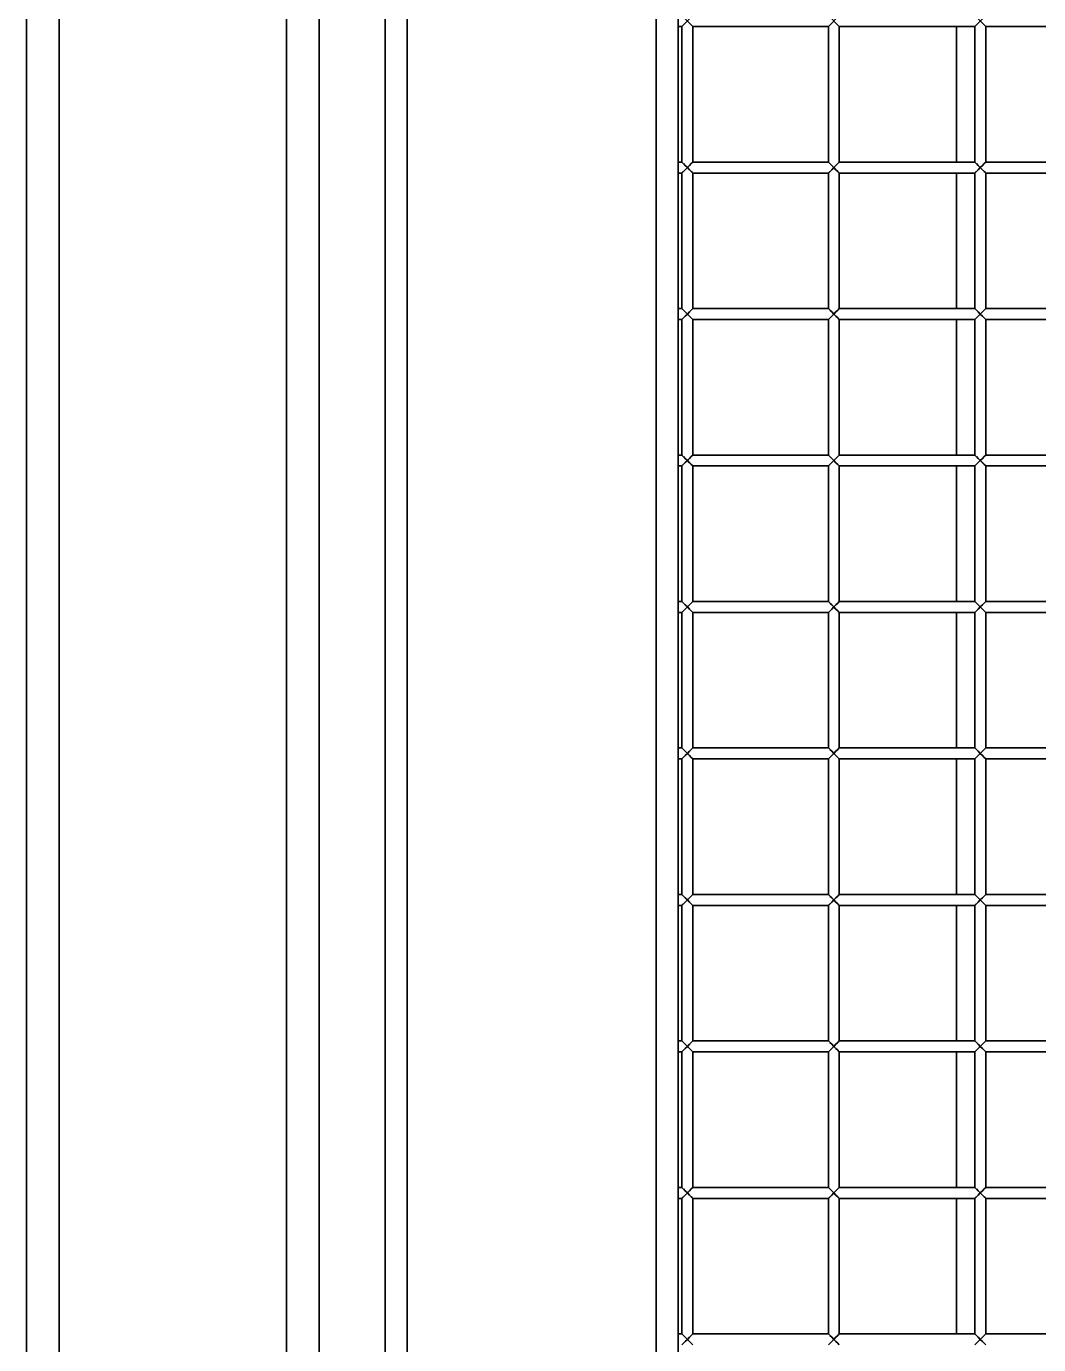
# Model space of a CAD drawing. Header units: millimetres. Extents: x 32496 to 166256, y 3504 to 23939.
# Drawn here: x 46714.6 to 46991.1, y 11364.1 to 11724.1 of the extents above; entities that cross this region are included whole.
import ezdxf

# ---------------------------------------------------------------- set-up
doc = ezdxf.new("R2010")
doc.units = ezdxf.units.MM
doc.layers.get('0').update_dxf_attribs({"lineweight": 35})

msp = doc.modelspace()

# ---------------------------------------------------------------- linework, layer by layer
at = {"linetype": 'Continuous'}
for p, q in [((46714.64, 13396.575), (46714.64, 10877.575)), ((46723.64, 13396.575), (46723.64, 10877.575)), ((46886.64, 11115.694), (46886.64, 11758.457)), ((46892.64, 11759.435), (46892.64, 11134.075)), ((46785.64, 11749.575), (46785.64, 11124.575)), ((46794.64, 11749.575), (46794.64, 11124.575)), ((46812.64, 11124.575), (46812.64, 11749.575)), ((46818.64, 11749.575), (46818.64, 11124.575)), ((46893.64, 11727.075), (46896.64, 11724.075)), ((46893.64, 11724.075), (46896.64, 11727.075)), ((46933.64, 11727.075), (46936.64, 11724.075)), ((46933.64, 11724.075), (46936.64, 11727.075)), ((46973.64, 11727.075), (46976.64, 11724.075)), ((46973.64, 11724.075), (46976.64, 11727.075)), ((46892.64, 11724.075), (46893.64, 11724.075)), ((46893.64, 11724.075), (46893.64, 11687.075)), ((46896.64, 11724.075), (46933.64, 11724.075)), ((46896.64, 11724.075), (46896.64, 11687.075)), ((46933.64, 11724.075), (46933.64, 11687.075)), ((46936.64, 11724.075), (46973.64, 11724.075)), ((46936.64, 11724.075), (46936.64, 11687.075)), ((46968.64, 11687.075), (46968.64, 11724.075)), ((46973.64, 11724.075), (46973.64, 11687.075)), ((46976.64, 11724.075), (47013.64, 11724.075)), ((46976.64, 11724.075), (46976.64, 11687.075)), ((46892.64, 11687.075), (46893.64, 11687.075)), ((46893.64, 11687.075), (46896.64, 11684.075)), ((46893.64, 11684.075), (46896.64, 11687.075)), ((46896.64, 11687.075), (46896.209, 11686.645)), ((46896.64, 11687.075), (46933.64, 11687.075)), ((46933.64, 11687.075), (46936.64, 11684.075)), ((46933.64, 11684.075), (46936.64, 11687.075)), ((46936.64, 11687.075), (46936.209, 11686.645)), ((46936.64, 11687.075), (46973.64, 11687.075)), ((46973.64, 11687.075), (46976.64, 11684.075)), ((46973.64, 11684.075), (46976.64, 11687.075)), ((46976.64, 11687.075), (46976.209, 11686.645)), ((46976.64, 11687.075), (47013.64, 11687.075)), ((46892.64, 11684.075), (46893.64, 11684.075)), ((46893.64, 11684.075), (46893.64, 11647.075)), ((46893.756, 11684.192), (46894.55, 11684.986)), ((46894.55, 11684.986), (46895.14, 11685.575)), ((46896.64, 11684.075), (46933.64, 11684.075)), ((46896.64, 11684.075), (46896.64, 11647.075)), ((46933.64, 11684.075), (46933.64, 11647.075)), ((46933.756, 11684.192), (46934.55, 11684.986)), ((46934.55, 11684.986), (46935.14, 11685.575)), ((46936.64, 11684.075), (46973.64, 11684.075)), ((46936.64, 11684.075), (46936.64, 11647.075)), ((46968.64, 11647.075), (46968.64, 11684.075)), ((46973.64, 11684.075), (46973.64, 11647.075)), ((46973.756, 11684.192), (46974.55, 11684.986)), ((46974.55, 11684.986), (46975.14, 11685.575)), ((46976.64, 11684.075), (47013.64, 11684.075)), ((46976.64, 11684.075), (46976.64, 11647.075)), ((46892.64, 11647.075), (46893.64, 11647.075)), ((46893.64, 11647.075), (46896.64, 11644.075)), ((46893.64, 11644.075), (46896.64, 11647.075)), ((46896.64, 11647.075), (46896.209, 11646.645)), ((46896.64, 11647.075), (46933.64, 11647.075)), ((46933.64, 11647.075), (46936.64, 11644.075)), ((46933.64, 11644.075), (46936.64, 11647.075)), ((46936.64, 11647.075), (46936.209, 11646.645)), ((46936.64, 11647.075), (46973.64, 11647.075)), ((46973.64, 11647.075), (46976.64, 11644.075)), ((46973.64, 11644.075), (46976.64, 11647.075)), ((46976.64, 11647.075), (46976.209, 11646.645)), ((46976.64, 11647.075), (47013.64, 11647.075)), ((46892.64, 11644.075), (46893.64, 11644.075)), ((46893.64, 11644.075), (46893.64, 11607.075)), ((46893.756, 11644.192), (46894.55, 11644.986)), ((46894.55, 11644.986), (46895.14, 11645.575)), ((46896.64, 11644.075), (46933.64, 11644.075)), ((46896.64, 11644.075), (46896.64, 11607.075)), ((46933.64, 11644.075), (46933.64, 11607.075)), ((46933.756, 11644.192), (46934.55, 11644.986)), ((46934.55, 11644.986), (46935.14, 11645.575)), ((46936.64, 11644.075), (46973.64, 11644.075)), ((46936.64, 11644.075), (46936.64, 11607.075)), ((46968.64, 11607.075), (46968.64, 11644.075)), ((46973.64, 11644.075), (46973.64, 11607.075)), ((46973.756, 11644.192), (46974.55, 11644.986)), ((46974.55, 11644.986), (46975.14, 11645.575)), ((46976.64, 11644.075), (47013.64, 11644.075)), ((46976.64, 11644.075), (46976.64, 11607.075)), ((46892.64, 11607.075), (46893.64, 11607.075)), ((46893.64, 11607.075), (46896.64, 11604.075)), ((46893.64, 11604.075), (46896.64, 11607.075)), ((46896.64, 11607.075), (46896.209, 11606.645)), ((46896.64, 11607.075), (46933.64, 11607.075)), ((46933.64, 11607.075), (46936.64, 11604.075)), ((46933.64, 11604.075), (46936.64, 11607.075)), ((46936.64, 11607.075), (46936.209, 11606.645)), ((46936.64, 11607.075), (46973.64, 11607.075)), ((46973.64, 11607.075), (46976.64, 11604.075)), ((46973.64, 11604.075), (46976.64, 11607.075)), ((46976.64, 11607.075), (46976.209, 11606.645)), ((46976.64, 11607.075), (47013.64, 11607.075)), ((46892.64, 11604.075), (46893.64, 11604.075)), ((46893.64, 11604.075), (46893.64, 11567.075)), ((46893.756, 11604.192), (46894.55, 11604.986)), ((46894.55, 11604.986), (46895.14, 11605.575)), ((46896.64, 11604.075), (46933.64, 11604.075)), ((46896.64, 11604.075), (46896.64, 11567.075)), ((46933.64, 11604.075), (46933.64, 11567.075)), ((46933.756, 11604.192), (46934.55, 11604.986)), ((46934.55, 11604.986), (46935.14, 11605.575)), ((46936.64, 11604.075), (46973.64, 11604.075)), ((46936.64, 11604.075), (46936.64, 11567.075)), ((46968.64, 11567.075), (46968.64, 11604.075)), ((46973.64, 11604.075), (46973.64, 11567.075)), ((46973.756, 11604.192), (46974.55, 11604.986)), ((46974.55, 11604.986), (46975.14, 11605.575)), ((46976.64, 11604.075), (47013.64, 11604.075)), ((46976.64, 11604.075), (46976.64, 11567.075)), ((46892.64, 11567.075), (46893.64, 11567.075)), ((46893.64, 11567.075), (46896.64, 11564.075)), ((46893.64, 11564.075), (46896.64, 11567.075)), ((46896.64, 11567.075), (46896.209, 11566.645)), ((46896.64, 11567.075), (46933.64, 11567.075)), ((46933.64, 11567.075), (46936.64, 11564.075)), ((46933.64, 11564.075), (46936.64, 11567.075)), ((46936.64, 11567.075), (46936.209, 11566.645)), ((46936.64, 11567.075), (46973.64, 11567.075)), ((46973.64, 11567.075), (46976.64, 11564.075)), ((46973.64, 11564.075), (46976.64, 11567.075)), ((46976.64, 11567.075), (46976.209, 11566.645)), ((46976.64, 11567.075), (47013.64, 11567.075)), ((46892.64, 11564.075), (46893.64, 11564.075)), ((46893.64, 11564.075), (46893.64, 11527.075)), ((46893.756, 11564.192), (46894.55, 11564.986)), ((46894.55, 11564.986), (46895.14, 11565.575)), ((46896.64, 11564.075), (46933.64, 11564.075)), ((46896.64, 11564.075), (46896.64, 11527.075)), ((46933.64, 11564.075), (46933.64, 11527.075)), ((46933.756, 11564.192), (46934.55, 11564.986)), ((46934.55, 11564.986), (46935.14, 11565.575)), ((46936.64, 11564.075), (46973.64, 11564.075)), ((46936.64, 11564.075), (46936.64, 11527.075)), ((46968.64, 11527.075), (46968.64, 11564.075)), ((46973.64, 11564.075), (46973.64, 11527.075)), ((46973.756, 11564.192), (46974.55, 11564.986)), ((46974.55, 11564.986), (46975.14, 11565.575)), ((46976.64, 11564.075), (47013.64, 11564.075)), ((46976.64, 11564.075), (46976.64, 11527.075)), ((46892.64, 11527.075), (46893.64, 11527.075)), ((46892.64, 11524.075), (46893.64, 11524.075)), ((46893.64, 11527.075), (46896.64, 11524.075)), ((46893.64, 11524.075), (46896.64, 11527.075)), ((46893.64, 11524.075), (46893.64, 11487.075)), ((46893.756, 11524.192), (46894.55, 11524.986)), ((46894.55, 11524.986), (46895.14, 11525.575)), ((46896.64, 11527.075), (46896.209, 11526.645)), ((46896.64, 11527.075), (46933.64, 11527.075)), ((46896.64, 11524.075), (46933.64, 11524.075)), ((46896.64, 11524.075), (46896.64, 11487.075)), ((46933.64, 11527.075), (46936.64, 11524.075)), ((46933.64, 11524.075), (46936.64, 11527.075)), ((46933.64, 11524.075), (46933.64, 11487.075)), ((46933.756, 11524.192), (46934.55, 11524.986)), ((46934.55, 11524.986), (46935.14, 11525.575)), ((46936.64, 11527.075), (46936.209, 11526.645)), ((46936.64, 11527.075), (46973.64, 11527.075)), ((46936.64, 11524.075), (46973.64, 11524.075)), ((46936.64, 11524.075), (46936.64, 11487.075)), ((46968.64, 11487.075), (46968.64, 11524.075)), ((46973.64, 11527.075), (46976.64, 11524.075)), ((46973.64, 11524.075), (46976.64, 11527.075)), ((46973.64, 11524.075), (46973.64, 11487.075)), ((46973.756, 11524.192), (46974.55, 11524.986)), ((46974.55, 11524.986), (46975.14, 11525.575)), ((46976.64, 11527.075), (46976.209, 11526.645)), ((46976.64, 11527.075), (47013.64, 11527.075)), ((46976.64, 11524.075), (47013.64, 11524.075)), ((46976.64, 11524.075), (46976.64, 11487.075)), ((46892.64, 11487.075), (46893.64, 11487.075)), ((46892.64, 11484.075), (46893.64, 11484.075)), ((46893.64, 11487.075), (46896.64, 11484.075)), ((46893.64, 11484.075), (46896.64, 11487.075)), ((46893.64, 11484.075), (46893.64, 11447.075)), ((46893.756, 11484.192), (46894.55, 11484.986)), ((46894.55, 11484.986), (46895.14, 11485.575)), ((46896.64, 11487.075), (46896.209, 11486.645)), ((46896.64, 11487.075), (46933.64, 11487.075)), ((46896.64, 11484.075), (46933.64, 11484.075)), ((46896.64, 11484.075), (46896.64, 11447.075)), ((46933.64, 11487.075), (46936.64, 11484.075)), ((46933.64, 11484.075), (46936.64, 11487.075)), ((46933.64, 11484.075), (46933.64, 11447.075)), ((46933.756, 11484.192), (46934.55, 11484.986)), ((46934.55, 11484.986), (46935.14, 11485.575)), ((46936.64, 11487.075), (46936.209, 11486.645)), ((46936.64, 11487.075), (46973.64, 11487.075)), ((46936.64, 11484.075), (46973.64, 11484.075)), ((46936.64, 11484.075), (46936.64, 11447.075)), ((46968.64, 11447.075), (46968.64, 11484.075)), ((46973.64, 11487.075), (46976.64, 11484.075)), ((46973.64, 11484.075), (46976.64, 11487.075)), ((46973.64, 11484.075), (46973.64, 11447.075)), ((46973.756, 11484.192), (46974.55, 11484.986)), ((46974.55, 11484.986), (46975.14, 11485.575)), ((46976.64, 11487.075), (46976.209, 11486.645)), ((46976.64, 11487.075), (47013.64, 11487.075)), ((46976.64, 11484.075), (47013.64, 11484.075)), ((46976.64, 11484.075), (46976.64, 11447.075)), ((46892.64, 11447.075), (46893.64, 11447.075)), ((46893.64, 11447.075), (46896.64, 11444.075)), ((46893.64, 11444.075), (46896.64, 11447.075)), ((46893.756, 11444.192), (46894.55, 11444.986)), ((46894.55, 11444.986), (46895.14, 11445.575)), ((46896.64, 11447.075), (46896.209, 11446.645)), ((46896.64, 11447.075), (46933.64, 11447.075)), ((46933.64, 11447.075), (46936.64, 11444.075)), ((46933.64, 11444.075), (46936.64, 11447.075)), ((46933.756, 11444.192), (46934.55, 11444.986)), ((46934.55, 11444.986), (46935.14, 11445.575)), ((46936.64, 11447.075), (46936.209, 11446.645)), ((46936.64, 11447.075), (46973.64, 11447.075)), ((46973.64, 11447.075), (46976.64, 11444.075)), ((46973.64, 11444.075), (46976.64, 11447.075)), ((46973.756, 11444.192), (46974.55, 11444.986)), ((46974.55, 11444.986), (46975.14, 11445.575)), ((46976.64, 11447.075), (46976.209, 11446.645)), ((46976.64, 11447.075), (47013.64, 11447.075)), ((46892.64, 11444.075), (46893.64, 11444.075)), ((46893.64, 11444.075), (46893.64, 11407.075)), ((46896.64, 11444.075), (46933.64, 11444.075)), ((46896.64, 11444.075), (46896.64, 11407.075)), ((46933.64, 11444.075), (46933.64, 11407.075)), ((46936.64, 11444.075), (46973.64, 11444.075)), ((46936.64, 11444.075), (46936.64, 11407.075)), ((46968.64, 11407.075), (46968.64, 11444.075)), ((46973.64, 11444.075), (46973.64, 11407.075)), ((46976.64, 11444.075), (47013.64, 11444.075)), ((46976.64, 11444.075), (46976.64, 11407.075)), ((46892.64, 11407.075), (46893.64, 11407.075)), ((46893.64, 11407.075), (46896.64, 11404.075)), ((46893.64, 11404.075), (46896.64, 11407.075)), ((46893.756, 11404.192), (46894.55, 11404.986)), ((46894.55, 11404.986), (46895.14, 11405.575)), ((46896.64, 11407.075), (46896.209, 11406.645)), ((46896.64, 11407.075), (46933.64, 11407.075)), ((46933.64, 11407.075), (46936.64, 11404.075)), ((46933.64, 11404.075), (46936.64, 11407.075)), ((46933.756, 11404.192), (46934.55, 11404.986)), ((46934.55, 11404.986), (46935.14, 11405.575)), ((46936.64, 11407.075), (46936.209, 11406.645)), ((46936.64, 11407.075), (46973.64, 11407.075)), ((46973.64, 11407.075), (46976.64, 11404.075)), ((46973.64, 11404.075), (46976.64, 11407.075)), ((46973.756, 11404.192), (46974.55, 11404.986)), ((46974.55, 11404.986), (46975.14, 11405.575)), ((46976.64, 11407.075), (46976.209, 11406.645)), ((46976.64, 11407.075), (47013.64, 11407.075)), ((46892.64, 11404.075), (46893.64, 11404.075)), ((46893.64, 11404.075), (46893.64, 11367.075)), ((46896.64, 11404.075), (46933.64, 11404.075)), ((46896.64, 11404.075), (46896.64, 11367.075)), ((46933.64, 11404.075), (46933.64, 11367.075)), ((46936.64, 11404.075), (46973.64, 11404.075)), ((46936.64, 11404.075), (46936.64, 11367.075)), ((46968.64, 11367.075), (46968.64, 11404.075)), ((46973.64, 11404.075), (46973.64, 11367.075)), ((46976.64, 11404.075), (47013.64, 11404.075)), ((46976.64, 11404.075), (46976.64, 11367.075)), ((46892.64, 11367.075), (46893.64, 11367.075)), ((46893.64, 11367.075), (46896.64, 11364.075)), ((46893.64, 11364.075), (46896.64, 11367.075)), ((46894.55, 11364.986), (46895.14, 11365.575)), ((46896.64, 11367.075), (46896.209, 11366.645)), ((46896.64, 11367.075), (46933.64, 11367.075)), ((46933.64, 11367.075), (46936.64, 11364.075)), ((46933.64, 11364.075), (46936.64, 11367.075)), ((46934.55, 11364.986), (46935.14, 11365.575)), ((46936.64, 11367.075), (46936.209, 11366.645)), ((46936.64, 11367.075), (46973.64, 11367.075)), ((46973.64, 11367.075), (46976.64, 11364.075)), ((46973.64, 11364.075), (46976.64, 11367.075)), ((46974.55, 11364.986), (46975.14, 11365.575)), ((46976.64, 11367.075), (46976.209, 11366.645)), ((46976.64, 11367.075), (47013.64, 11367.075)), ((46893.756, 11364.192), (46894.55, 11364.986)), ((46933.756, 11364.192), (46934.55, 11364.986)), ((46973.756, 11364.192), (46974.55, 11364.986))]:
    msp.add_line(p, q, dxfattribs=at)
for points in [[(46895.14, 11685.575), (46894.553, 11686.162), (46894.077, 11686.638)], [(46896.209, 11686.645), (46895.72, 11686.155), (46895.14, 11685.575)], [(46935.14, 11685.575), (46934.553, 11686.162), (46934.077, 11686.638)], [(46936.209, 11686.645), (46935.72, 11686.155), (46935.14, 11685.575)], [(46975.14, 11685.575), (46974.553, 11686.162), (46974.077, 11686.638)], [(46976.209, 11686.645), (46975.72, 11686.155), (46975.14, 11685.575)], [(46895.14, 11685.575), (46895.731, 11684.985), (46896.2, 11684.515), (46896.525, 11684.19)], [(46935.14, 11685.575), (46935.731, 11684.985), (46936.2, 11684.515), (46936.525, 11684.19)], [(46975.14, 11685.575), (46975.731, 11684.985), (46976.2, 11684.515), (46976.525, 11684.19)], [(46895.14, 11645.575), (46894.553, 11646.162), (46894.077, 11646.638)], [(46896.209, 11646.645), (46895.72, 11646.155), (46895.14, 11645.575)], [(46935.14, 11645.575), (46934.553, 11646.162), (46934.077, 11646.638)], [(46936.209, 11646.645), (46935.72, 11646.155), (46935.14, 11645.575)], [(46975.14, 11645.575), (46974.553, 11646.162), (46974.077, 11646.638)], [(46976.209, 11646.645), (46975.72, 11646.155), (46975.14, 11645.575)], [(46895.14, 11645.575), (46895.731, 11644.985), (46896.2, 11644.515), (46896.525, 11644.19)], [(46935.14, 11645.575), (46935.731, 11644.985), (46936.2, 11644.515), (46936.525, 11644.19)], [(46975.14, 11645.575), (46975.731, 11644.985), (46976.2, 11644.515), (46976.525, 11644.19)], [(46895.14, 11605.575), (46894.553, 11606.162), (46894.077, 11606.638)], [(46896.209, 11606.645), (46895.72, 11606.155), (46895.14, 11605.575)], [(46935.14, 11605.575), (46934.553, 11606.162), (46934.077, 11606.638)], [(46936.209, 11606.645), (46935.72, 11606.155), (46935.14, 11605.575)], [(46975.14, 11605.575), (46974.553, 11606.162), (46974.077, 11606.638)], [(46976.209, 11606.645), (46975.72, 11606.155), (46975.14, 11605.575)], [(46895.14, 11605.575), (46895.731, 11604.985), (46896.2, 11604.515), (46896.525, 11604.19)], [(46935.14, 11605.575), (46935.731, 11604.985), (46936.2, 11604.515), (46936.525, 11604.19)], [(46975.14, 11605.575), (46975.731, 11604.985), (46976.2, 11604.515), (46976.525, 11604.19)], [(46895.14, 11565.575), (46894.553, 11566.162), (46894.077, 11566.638)], [(46896.209, 11566.645), (46895.72, 11566.155), (46895.14, 11565.575)], [(46895.14, 11565.575), (46895.731, 11564.985), (46896.2, 11564.515), (46896.525, 11564.19)], [(46935.14, 11565.575), (46934.553, 11566.162), (46934.077, 11566.638)], [(46936.209, 11566.645), (46935.72, 11566.155), (46935.14, 11565.575)], [(46935.14, 11565.575), (46935.731, 11564.985), (46936.2, 11564.515), (46936.525, 11564.19)], [(46975.14, 11565.575), (46974.553, 11566.162), (46974.077, 11566.638)], [(46976.209, 11566.645), (46975.72, 11566.155), (46975.14, 11565.575)], [(46975.14, 11565.575), (46975.731, 11564.985), (46976.2, 11564.515), (46976.525, 11564.19)], [(46895.14, 11525.575), (46894.553, 11526.162), (46894.077, 11526.638)], [(46896.209, 11526.645), (46895.72, 11526.155), (46895.14, 11525.575)], [(46895.14, 11525.575), (46895.731, 11524.985), (46896.2, 11524.515), (46896.525, 11524.19)], [(46935.14, 11525.575), (46934.553, 11526.162), (46934.077, 11526.638)], [(46936.209, 11526.645), (46935.72, 11526.155), (46935.14, 11525.575)], [(46935.14, 11525.575), (46935.731, 11524.985), (46936.2, 11524.515), (46936.525, 11524.19)], [(46975.14, 11525.575), (46974.553, 11526.162), (46974.077, 11526.638)], [(46976.209, 11526.645), (46975.72, 11526.155), (46975.14, 11525.575)], [(46975.14, 11525.575), (46975.731, 11524.985), (46976.2, 11524.515), (46976.525, 11524.19)], [(46895.14, 11485.575), (46894.553, 11486.162), (46894.077, 11486.638)], [(46896.209, 11486.645), (46895.72, 11486.155), (46895.14, 11485.575)], [(46895.14, 11485.575), (46895.731, 11484.985), (46896.2, 11484.515), (46896.525, 11484.19)], [(46935.14, 11485.575), (46934.553, 11486.162), (46934.077, 11486.638)], [(46936.209, 11486.645), (46935.72, 11486.155), (46935.14, 11485.575)], [(46935.14, 11485.575), (46935.731, 11484.985), (46936.2, 11484.515), (46936.525, 11484.19)], [(46975.14, 11485.575), (46974.553, 11486.162), (46974.077, 11486.638)], [(46976.209, 11486.645), (46975.72, 11486.155), (46975.14, 11485.575)], [(46975.14, 11485.575), (46975.731, 11484.985), (46976.2, 11484.515), (46976.525, 11484.19)], [(46895.14, 11445.575), (46894.553, 11446.162), (46894.077, 11446.638)], [(46896.209, 11446.645), (46895.72, 11446.155), (46895.14, 11445.575)], [(46895.14, 11445.575), (46895.731, 11444.985), (46896.2, 11444.515), (46896.525, 11444.19)], [(46935.14, 11445.575), (46934.553, 11446.162), (46934.077, 11446.638)], [(46936.209, 11446.645), (46935.72, 11446.155), (46935.14, 11445.575)], [(46935.14, 11445.575), (46935.731, 11444.985), (46936.2, 11444.515), (46936.525, 11444.19)], [(46975.14, 11445.575), (46974.553, 11446.162), (46974.077, 11446.638)], [(46976.209, 11446.645), (46975.72, 11446.155), (46975.14, 11445.575)], [(46975.14, 11445.575), (46975.731, 11444.985), (46976.2, 11444.515), (46976.525, 11444.19)], [(46895.14, 11405.575), (46894.553, 11406.162), (46894.077, 11406.638)], [(46896.209, 11406.645), (46895.72, 11406.155), (46895.14, 11405.575)], [(46895.14, 11405.575), (46895.731, 11404.985), (46896.2, 11404.515), (46896.525, 11404.19)], [(46935.14, 11405.575), (46934.553, 11406.162), (46934.077, 11406.638)], [(46936.209, 11406.645), (46935.72, 11406.155), (46935.14, 11405.575)], [(46935.14, 11405.575), (46935.731, 11404.985), (46936.2, 11404.515), (46936.525, 11404.19)], [(46975.14, 11405.575), (46974.553, 11406.162), (46974.077, 11406.638)], [(46976.209, 11406.645), (46975.72, 11406.155), (46975.14, 11405.575)], [(46975.14, 11405.575), (46975.731, 11404.985), (46976.2, 11404.515), (46976.525, 11404.19)], [(46895.14, 11365.575), (46894.553, 11366.162), (46894.077, 11366.638)], [(46896.209, 11366.645), (46895.72, 11366.155), (46895.14, 11365.575)], [(46895.14, 11365.575), (46895.731, 11364.985), (46896.2, 11364.515), (46896.525, 11364.19)], [(46935.14, 11365.575), (46934.553, 11366.162), (46934.077, 11366.638)], [(46936.209, 11366.645), (46935.72, 11366.155), (46935.14, 11365.575)], [(46935.14, 11365.575), (46935.731, 11364.985), (46936.2, 11364.515), (46936.525, 11364.19)], [(46975.14, 11365.575), (46974.553, 11366.162), (46974.077, 11366.638)], [(46976.209, 11366.645), (46975.72, 11366.155), (46975.14, 11365.575)], [(46975.14, 11365.575), (46975.731, 11364.985), (46976.2, 11364.515), (46976.525, 11364.19)]]:
    msp.add_lwpolyline(points, dxfattribs=at)

doc.saveas('drawing.dxf')
